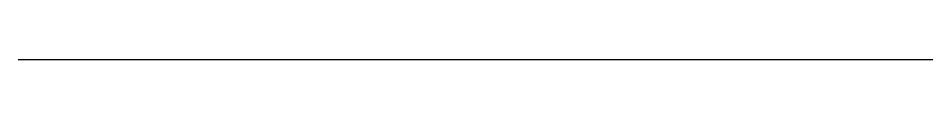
# Model space of a CAD drawing. Extents: x 10 to 13, y 20 to 20.
import ezdxf

# ---------------------------------------------------------------- set-up
doc = ezdxf.new("R2010")
doc.units = 0

# ---------------------------------------------------------------- blocks, each defined once
blk = doc.blocks.new('Fixture', base_point=(1, 2))
blk.add_line((1, 2), (4, 2))

msp = doc.modelspace()

# ---------------------------------------------------------------- block references
msp.add_blockref('Fixture', (10, 20))

doc.saveas('drawing.dxf')
